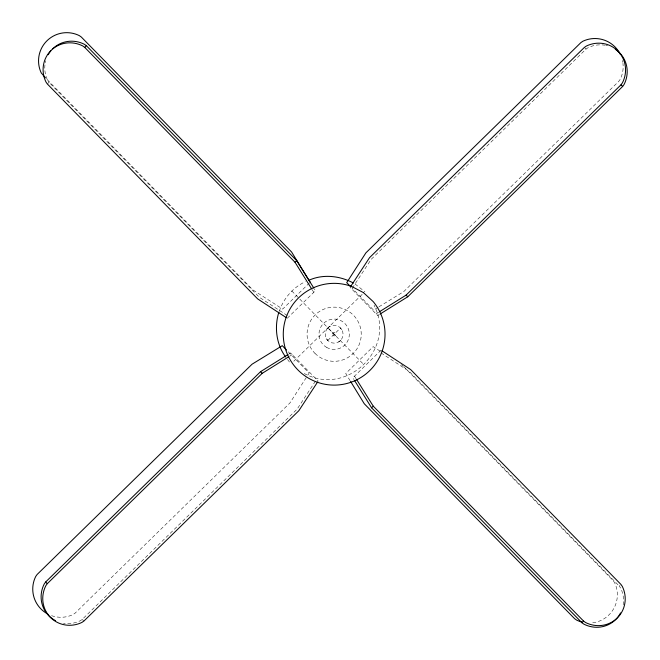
<?xml version="1.0" encoding="UTF-8"?>
<svg xmlns="http://www.w3.org/2000/svg" width="660" height="660" viewBox="0 0 660 660"><rect width="100%" height="100%" fill="white"/><g stroke="black" fill="none" stroke-linecap="round" stroke-linejoin="round"><path stroke-width="0.49" stroke-dasharray="3.3 2.47" d="M279.246 311.322C283.495 298.518 293.048 287.397 305.299 281.713M306.257 377.594L289.938 402.938L75.001 613.239L72.988 614.592A28.215 28.215 0 0 1 50.374 615.219M307.89 375.061L309.144 373.123L287.224 350.716M352.3 288.164L371.135 259.388L586.055 49.063L588.052 47.685A28.215 27.258 -44.4 0 1 604.824 45.194M315.447 381.142L297.173 409.068L82.252 619.393L80.256 620.763A28.215 27.258 -44.4 0 1 63.475 623.263M304.276 373.519C347.168 396.924 396.52 348.653 374.08 305.258M47.314 83.96L48.989 82.327L47.611 80.33A28.215 27.258 45.6 0 1 45.119 63.55M287.265 318.268L315.455 290.68L314.383 288.956M381.043 350.188L352.852 377.776L353.925 379.492M623.188 604.898A28.215 27.258 45.6 0 0 620.689 588.126L619.319 586.13L620.994 584.488M309.416 282.934L282.678 309.094L252.862 289.888L46.192 78.598M362.175 294.376L292.982 362.035M327.797 340.461L340.502 327.995M327.855 327.929L329.695 326.51A8.91 8.91 0 0 1 343.06 334.224A8.91 8.91 0 0 1 329.695 341.946A8.91 8.91 0 0 1 329.695 326.51M338.605 341.946L340.453 340.527M288.882 353.999L290.598 352.927L318.186 381.117M289.666 356.202L292.24 354.593M376.068 313.855L378.642 312.254M379.417 314.457L377.701 315.529L350.113 287.339M378.106 307.321L373.568 310.101L352.366 288.42M378.964 306.793L403.796 291.563L618.791 81.312L620.194 79.332A28.215 28.215 0 0 0 622.949 63.319M380.176 351.161L373.172 346.649L345.716 373.519L350.072 380.622M401.296 364.757L402.979 365.846M381.067 352.935L408.994 371.209L619.319 586.13M287.24 315.521L259.314 297.248L48.989 82.327M355.03 283.99L364.889 291.728M335.346 335.42L327.921 327.88M584.413 47.388L586.055 49.063M403.705 366.58L613.313 580.767L614.666 582.772A28.215 28.215 0 0 1 591.624 622.908M291.769 290.903L364.064 364.848M82.252 619.393L83.886 621.068M340.453 327.929L341.872 329.769M326.436 338.679L327.855 340.527M287.479 359.395L289.789 362.48M312.18 289.74L313.78 292.314M354.519 376.142L356.128 378.716M45.284 62.634A28.215 27.258 45.6 0 1 45.713 60.794M605.748 45.358A28.215 27.258 -44.4 0 1 607.588 45.796M622.454 60.472A28.215 28.215 0 0 1 622.817 62.362M314.993 353.38A27.093 27.093 0 0 0 360.319 341.236A27.093 27.093 0 0 0 327.137 308.063A27.093 27.093 0 0 0 314.993 353.38M326.568 347.366A15.172 15.172 0 0 0 349.322 334.224A15.172 15.172 0 0 0 326.568 321.09A15.172 15.172 0 0 0 326.568 347.366M332.953 335.42A1.691 1.691 0 0 0 335.791 334.661A1.691 1.691 0 0 0 333.712 332.59A1.691 1.691 0 0 0 332.953 335.42"/><path stroke-width="0.99" d="M278.875 312.197C274.156 327.022 276.276 344.512 285.747 357.085M350.666 286.489L369.501 257.714L584.413 47.388L586.418 46.018A28.215 27.258 -44.4 0 1 617.974 51.158A28.215 27.258 -44.4 0 1 622.438 82.822L621.019 84.793L406.106 295.119L379.5 311.718M317.633 381.967L298.807 410.743L83.886 621.068L81.889 622.438A28.215 27.258 -44.4 0 1 50.333 617.298A28.215 27.258 -44.4 0 1 45.87 585.635L47.289 583.663L262.201 373.337L288.808 356.738M288.024 354.536L260.568 371.662L45.647 581.996L44.236 583.96A28.215 27.258 -44.4 0 0 55.448 620.614M380.275 313.921L407.74 296.786L622.652 86.46L624.071 84.488A28.215 27.258 -44.4 0 0 615.277 49.252M286.415 317.707L257.639 298.881L47.314 83.96L45.944 81.964A28.215 27.258 45.6 0 1 51.084 50.407A28.215 27.258 45.6 0 1 82.747 45.944L84.719 47.363L86.386 45.721L296.711 260.642L313.846 288.098M311.644 288.882L295.045 262.276L296.711 260.642M620.54 612.926A28.215 27.258 45.6 0 1 583.885 624.145L581.922 622.726L371.588 407.814L373.263 406.18L356.664 379.574M581.922 622.726L583.588 621.093L585.56 622.512A28.215 27.258 45.6 0 0 617.215 618.049A28.215 27.258 45.6 0 0 622.363 586.492L620.994 584.488L410.66 369.575L381.884 350.74M308.929 280.261C323.045 273.842 339.925 275.756 353.372 283.008M86.386 45.721L84.414 44.311A28.215 27.258 45.6 0 0 52.759 48.774M621.019 84.793L622.652 86.46M406.106 295.119L407.74 296.786M350.955 286.968L346.714 282.637L365.921 252.829L580.915 42.578L582.92 41.217A28.215 28.215 0 0 1 620.161 54.095M84.719 47.363L295.045 262.276M373.263 406.18L583.588 621.093M45.474 77.863L41.233 72.905A28.215 28.215 0 0 1 79.34 35.632L81.32 37.034L291.596 252.004L310.134 282.233M286.514 349.998L282.274 345.667L252.054 364.204L37.108 574.505L35.706 576.493A28.215 28.215 0 0 0 47.751 613.998M260.568 371.662L262.201 373.337M45.647 581.996L47.289 583.663M354.461 380.35L371.588 407.814M350.6 381.48L364.262 403.738L574.588 618.659L576.568 620.062A28.215 28.215 0 0 0 582.013 622.099M48.205 54.706A28.215 27.258 45.6 0 1 50.861 50.828M363.437 292.611L351.664 286.457A50.886 50.886 0 0 0 283.272 334.108A50.886 50.886 0 0 0 351.442 382.082A50.886 50.886 0 0 0 373.205 301.612L363.437 292.611"/></g></svg>
